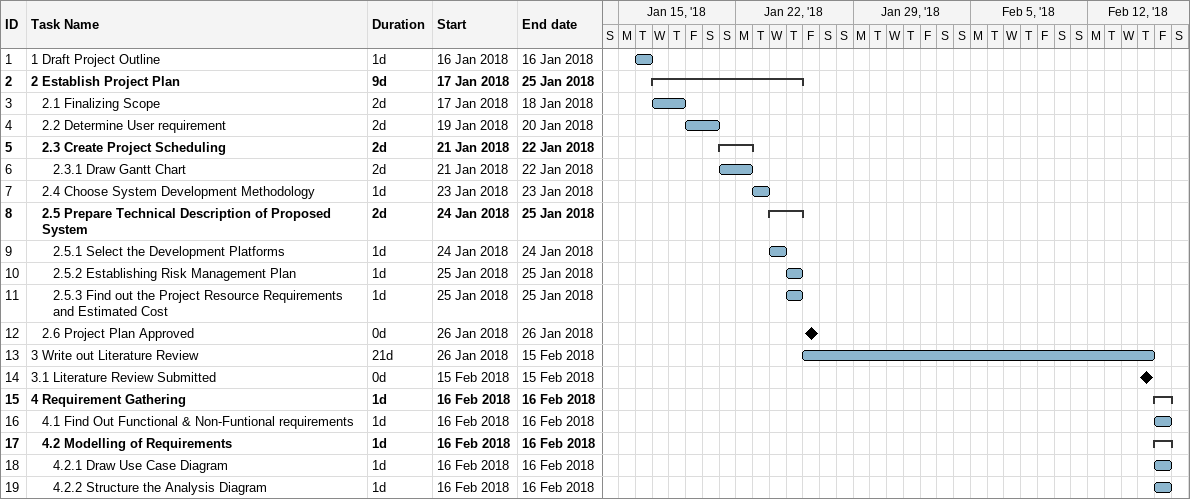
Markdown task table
| ID | Level | Task | Duration | Start | Finish |
|---|---|---|---|---|---|
| 1 | 1 | 1 Draft Project Outline | 1d | 2018-01-16 | 2018-01-16 |
| 2 | 1 | **2 Establish Project Plan** | 9d | 2018-01-17 | 2018-01-25 |
| 3 | 2 | 2.1 Finalizing Scope | 2d | 2018-01-17 | 2018-01-18 |
| 4 | 2 | 2.2 Determine User requirement | 2d | 2018-01-19 | 2018-01-20 |
| 5 | 2 | **2.3 Create Project Scheduling** | 2d | 2018-01-21 | 2018-01-22 |
| 6 | 3 | 2.3.1 Draw Gantt Chart | 2d | 2018-01-21 | 2018-01-22 |
| 7 | 2 | 2.4 Choose System Development Methodology | 1d | 2018-01-23 | 2018-01-23 |
| 8 | 2 | **2.5 Prepare Technical Description of Proposed System** | 2d | 2018-01-24 | 2018-01-25 |
| 9 | 3 | 2.5.1 Select the Development Platforms | 1d | 2018-01-24 | 2018-01-24 |
| 10 | 3 | 2.5.2 Establishing Risk Management Plan | 1d | 2018-01-25 | 2018-01-25 |
| 11 | 3 | 2.5.3 Find out the Project Resource Requirements and Estimated Cost | 1d | 2018-01-25 | 2018-01-25 |
| 12 | 2 | 2.6 Project Plan Approved | 0d | 2018-01-26 | 2018-01-26 |
| 13 | 1 | 3 Write out Literature Review | 21d | 2018-01-26 | 2018-02-15 |
| 14 | 1 | 3.1 Literature Review Submitted | 0d | 2018-02-15 | 2018-02-15 |
| 15 | 1 | **4 Requirement Gathering** | 1d | 2018-02-16 | 2018-02-16 |
| 16 | 2 | 4.1 Find Out Functional & Non-Funtional requirements | 1d | 2018-02-16 | 2018-02-16 |
| 17 | 2 | **4.2 Modelling of Requirements** | 1d | 2018-02-16 | 2018-02-16 |
| 18 | 3 | 4.2.1 Draw Use Case Diagram | 1d | 2018-02-16 | 2018-02-16 |
| 19 | 3 | 4.2.2 Structure the Analysis Diagram | 1d | 2018-02-16 | 2018-02-16 |
